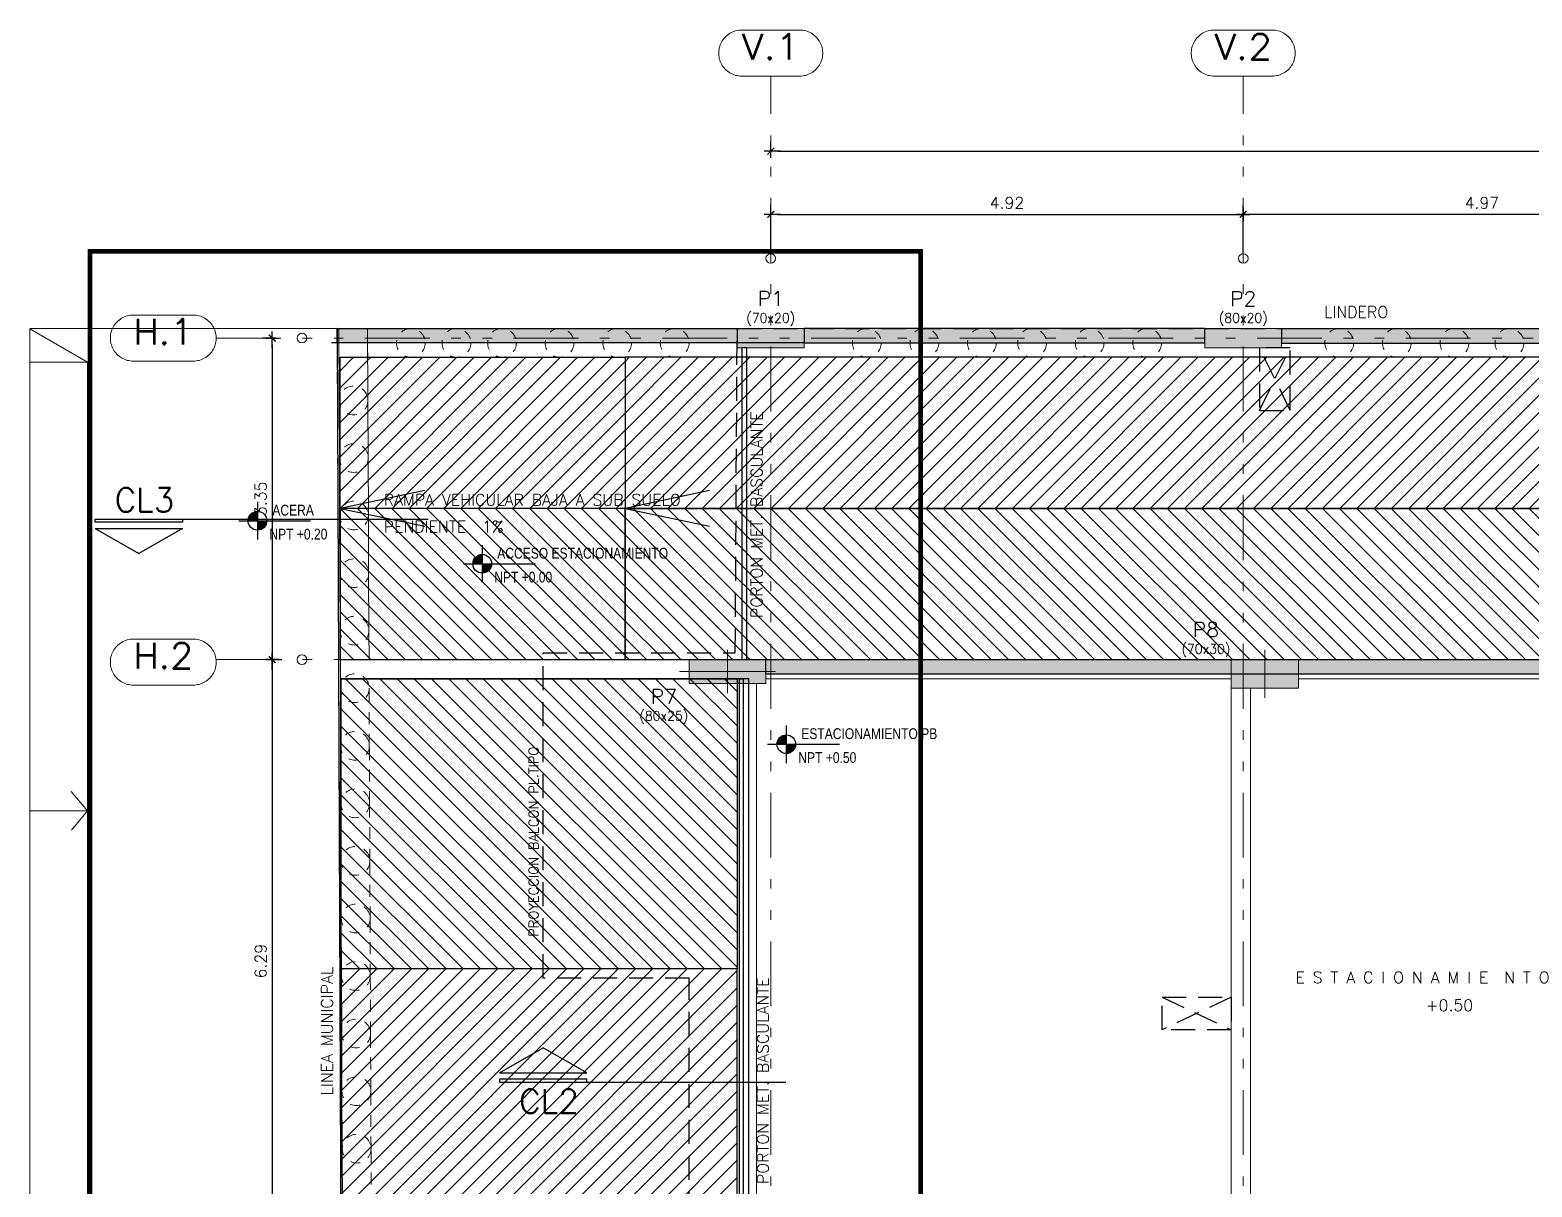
# Model space of a CAD drawing. Header units: metres. Extents: x 219 to 707, y -561 to -17.
# Drawn here: x 333.88 to 349.53, y -79.27 to -67.21 of the extents above; entities that cross this region are included whole.
import ezdxf
from ezdxf.enums import TextEntityAlignment as Align

# ---------------------------------------------------------------- set-up
doc = ezdxf.new("R2010")
doc.units = ezdxf.units.M
for name, pattern in [('CYPE_PUNTO', [0.075, 0, -0.075]), ('CYPE_RAYAPUNTOPUNTO', [0.45, 0.225, -0.075, 0, -0.075, 0, -0.075]), ('DASHED', [0.75, 0.5, -0.25]), ('HIDDEN', [0.375, 0.25, -0.125])]:
    doc.linetypes.add(name, pattern=pattern)
for name, color, linetype in [('1', 1, 'Continuous'), ('2', 2, 'Continuous'), ('3', 3, 'Continuous'), ('A-Aberturas', 2, 'Continuous'), ('A-Muros', 4, 'Continuous'), ('A-Proyección', 1, 'HIDDEN'), ('A-Texto', 3, 'Continuous'), ('CORRECCIONES', 1, 'Continuous'), ('CT-75-NIVEL', 1, 'Continuous'), ('Dr Ejes en bloque', 4, 'Continuous'), ('PISO', 251, 'Continuous'), ('TCOTA', 1, 'Continuous')]:
    doc.layers.add(name, color=color, linetype=linetype)
doc.layers.add('4', color=7, linetype='Continuous', true_color=0x8c8c8c)
for name, color, linetype, lineweight in [('COTAS_ACOTACION', 2, 'Continuous', 0), ('COTAS_REF_LINEAS', 2, 'Continuous', 0), ('COTAS_REPLANTEO', 7, 'CYPE_RAYAPUNTOPUNTO', 0), ('PILAR_DIM', 253, 'Continuous', 0), ('PILAR_EJES', 1, 'Continuous', 0), ('PILAR_HORMIGON', 5, 'Continuous', 20), ('PILAR_REF', 253, 'Continuous', 0), ('VIG_CARAS', 253, 'Continuous', 9)]:
    doc.layers.add(name, color=color, linetype=linetype, lineweight=lineweight)
doc.layers.add('M1-Muro Común 20', color=12, linetype='Continuous', transparency=0.5)
doc.styles.add('CYPETXT', font='romans', dxfattribs={"height": 0.2})
doc.styles.add('ROMANS', font='arial.ttf', dxfattribs={"width": 1.02, "height": 1.2})
doc.styles.add('T12', font='romans.shx', dxfattribs={"height": 0.12})
doc.styles.add('T25', font='romans.shx', dxfattribs={"height": 0.25})
doc.dimstyles.new('DIM50', dxfattribs={"dimtxt": 0.12, "dimasz": 0.07, "dimexe": 0.1, "dimexo": 0.05, "dimgap": 0.06, "dimtad": 1, "dimzin": 4, "dimdsep": 46, "dimtxsty": 'T12', "dimblk1": 'COTA1', "dimblk2": 'COTA1', "dimsah": 1, "dimcen": 0.07, "dimclrt": 3, "dimadec": 0, "dimazin": 0, "dimtfac": 1, "dimtmove": 2, "dimatfit": 0, "dimldrblk": 'COTA1', "dimfxl": 1, "dimtolj": 1, "dimtzin": 4, "dimarcsym": 0})
pattern_1 = [(135, (337.1088, -72.19975), (-0.0898026, -0.0898026), [])]
pattern_2 = [(225, (337.1088, -72.19975), (0.0898026, -0.0898026), [])]

# ---------------------------------------------------------------- blocks, each defined once
blk = doc.blocks.new('NIVELpl')
for p, q in [((0, 0.261), (0, -0.261)), ((-0.261, 0), (0.738, 0))]:
    blk.add_line(p, q)
at = {"const_width": 0.13}
for points in [[(0, 0.065, 0.414214), (-0.065, 0, 1)], [(0, -0.065, 0.414214), (0.065, 0, 1)]]:
    blk.add_lwpolyline(points, format="xyb", dxfattribs=at)
blk.add_circle((0, 0), 0.13)
at = {"style": 'ROMANS', "width": 0.8}
for tag, p in [('NIVEL', (0.724, 0.072)), ('DESCR', (0.724, -0.26))]:
    blk.add_attdef(tag, text='', height=0.15, dxfattribs=at).set_placement(p, align=Align.RIGHT)
blk = doc.blocks.new('A$C3632c70e')
at = {"lineweight": 0}
for p, q in [((0.08, 0), (-3.201, 0)), ((-3.201, -0.001), (-3.201, -16.175)), ((-2.601, -0.351), (-3.201, -0.001)), ((-2.601, -0.351), (-3.201, -0.351)), ((-2.601, -0.351), (-2.601, -9.701)), ((-2.601, -5.026), (-2.773, -4.826)), ((-2.601, -5.026), (-3.201, -5.026)), ((-2.601, -5.026), (-2.769, -5.23))]:
    blk.add_line(p, q, dxfattribs=at)
blk = doc.blocks.new('Flecha2')
for p, q in [((-0.35, -0.2), (0, 0)), ((0.35, -0.2), (0, 0)), ((-0.35, -0.2), (0.35, -0.2)), ((0.35, -0.25), (-0.35, -0.25)), ((-0.35, -0.25), (-0.35, -0.275)), ((-0.35, -0.275), (0.35, -0.275)), ((0.35, -0.275), (0.35, -0.25))]:
    blk.add_line(p, q)
blk = doc.blocks.new('Ejes del pilar')
at = {"layer": 'PILAR_EJES'}
for p, q in [((0, -0.5), (0, 0.5)), ((-0.5, 0), (0.5, 0))]:
    blk.add_line(p, q, dxfattribs=at)
blk = doc.blocks.new('A$Ce6b0c617')
h = blk.add_hatch(color=252)
h.dxf.hatch_style = 1
h.paths.add_polyline_path([(-17.2, -0.098), (-16.5, -0.098), (-16.5, 0.102), (-17.2, 0.102)])
h.paths.add_polyline_path([(-12.325, -0.098), (-11.525, -0.098), (-11.525, 0.102), (-12.325, 0.102)])
h.paths.add_polyline_path([(-7.3, -0.2), (-6.6, -0.2), (-6.6, 0.1), (-7.3, 0.1)])
h.paths.add_polyline_path([(-3.15, -0.1), (-2.45, -0.1), (-2.45, 0.1), (-3.15, 0.1)])
h.paths.add_polyline_path([(-0.35, -0.1), (0.35, -0.1), (0.35, 0.1), (-0.35, 0.1)])
h.paths.add_polyline_path([(-0.35, -4.049), (-0.05, -4.049), (-0.05, -3.349), (-0.35, -3.349)])
h.paths.add_polyline_path([(-3.15, -4.05), (-2.85, -4.05), (-2.85, -3.35), (-3.15, -3.35)])
h.paths.add_polyline_path([(-7.3, -3.649), (-6.6, -3.649), (-6.6, -3.349), (-7.3, -3.349)])
h.paths.add_polyline_path([(-12.05, -3.648), (-11.35, -3.648), (-11.35, -3.348), (-12.05, -3.348)])
h.paths.add_polyline_path([(-17.7, -3.599), (-16.9, -3.599), (-16.9, -3.349), (-17.7, -3.349)])
h.paths.add_polyline_path([(-17.201, -13.898), (-16.901, -13.898), (-16.901, -13.298), (-17.201, -13.298)])
h.paths.add_polyline_path([(-12.051, -13.898), (-11.751, -13.898), (-11.751, -13.298), (-12.051, -13.298)])
h.paths.add_polyline_path([(-12.051, -10.436), (-11.751, -10.436), (-11.751, -9.636), (-12.051, -9.636)])
h.paths.add_polyline_path([(-6.801, -10.336), (-6.451, -10.336), (-6.451, -9.636), (-6.801, -9.636)])
h.paths.add_polyline_path([(-6.802, -13.899), (-6.502, -13.899), (-6.502, -13.299), (-6.802, -13.299)])
h.paths.add_polyline_path([(-3.751, -13.898), (-3.451, -13.898), (-3.451, -13.198), (-3.751, -13.198)])
h.paths.add_polyline_path([(-3.751, -10.336), (-3.451, -10.336), (-3.451, -9.636), (-3.751, -9.636)])
h.paths.add_polyline_path([(0.9, -13.899), (1.6, -13.899), (1.6, -13.599), (0.9, -13.599)])
h.paths.add_polyline_path([(6.299, -13.9), (6.599, -13.9), (6.599, -13.3), (6.299, -13.3)])
h.paths.add_polyline_path([(6.299, -10.337), (6.599, -10.337), (6.599, -9.637), (6.299, -9.637)])
h.paths.add_polyline_path([(-17.701, -9.948), (-17.001, -9.948), (-17.001, -9.648), (-17.701, -9.648)])
h.paths.add_polyline_path([(6.3, -3.55), (6.6, -3.55), (6.6, -2.85), (6.3, -2.85)])
h.paths.add_polyline_path([(6, -0.2), (6.6, -0.2), (6.6, 0.1), (6, 0.1)])
at = {"layer": 'PILAR_HORMIGON'}
for points in [[(-17.2, -0.098), (-16.5, -0.098), (-16.5, 0.102), (-17.2, 0.102), (-17.2, -0.098)], [(-17.2, -0.098), (-16.5, -0.098), (-16.5, 0.102), (-17.2, 0.102), (-17.2, -0.098)], [(-12.325, -0.098), (-11.525, -0.098), (-11.525, 0.102), (-12.325, 0.102), (-12.325, -0.098)], [(-12.325, -0.098), (-11.525, -0.098), (-11.525, 0.102), (-12.325, 0.102), (-12.325, -0.098)], [(-17.7, -3.599), (-16.9, -3.599), (-16.9, -3.349), (-17.7, -3.349), (-17.7, -3.599)], [(-17.7, -3.599), (-16.9, -3.599), (-16.9, -3.349), (-17.7, -3.349), (-17.7, -3.599)], [(-12.05, -3.648), (-11.35, -3.648), (-11.35, -3.348), (-12.05, -3.348), (-12.05, -3.648)], [(-12.05, -3.648), (-11.35, -3.648), (-11.35, -3.348), (-12.05, -3.348), (-12.05, -3.648)]]:
    blk.add_lwpolyline(points, close=True, dxfattribs=at)
at = {"layer": 'VIG_CARAS'}
for p, q in [((-21.349, -0.648), (-21.352, 0.102)), ((-21.349, -0.648), (-21.352, 0.102)), ((-21.049, -0.647), (-21.052, 0.102)), ((-21.049, -0.647), (-21.052, 0.102)), ((-21.346, -1.248), (-21.349, -0.648)), ((-21.346, -1.248), (-21.349, -0.648)), ((-21.046, -1.247), (-21.049, -0.647)), ((-21.046, -1.247), (-21.049, -0.647)), ((-21.344, -1.848), (-21.346, -1.248)), ((-21.344, -1.848), (-21.346, -1.248)), ((-21.044, -1.847), (-21.046, -1.247)), ((-21.044, -1.847), (-21.046, -1.247)), ((-21.341, -2.448), (-21.344, -1.848)), ((-21.341, -2.448), (-21.344, -1.848)), ((-21.041, -2.447), (-21.044, -1.847)), ((-21.041, -2.447), (-21.044, -1.847)), ((-21.339, -3.048), (-21.341, -2.448)), ((-21.339, -3.048), (-21.341, -2.448)), ((-21.039, -3.047), (-21.041, -2.447)), ((-21.039, -3.047), (-21.041, -2.447)), ((-21.336, -3.648), (-21.339, -3.048)), ((-21.336, -3.648), (-21.339, -3.048)), ((-21.037, -3.349), (-21.039, -3.047)), ((-21.037, -3.349), (-21.039, -3.047)), ((-21.337, -3.349), (-17.7, -3.349)), ((-21.337, -3.349), (-17.7, -3.349)), ((-16.9, -3.349), (-12.05, -3.349)), ((-16.9, -3.349), (-12.05, -3.349)), ((-11.35, -3.349), (-7.3, -3.349)), ((-11.35, -3.349), (-7.3, -3.349)), ((-21.073, -3.549), (-17.7, -3.549)), ((-21.073, -3.549), (-17.7, -3.549)), ((-17.2, -9.648), (-17.2, -3.599)), ((-17.2, -9.648), (-17.2, -3.599)), ((-17, -9.648), (-17, -3.599)), ((-17, -9.648), (-17, -3.599)), ((-16.9, -3.549), (-12.051, -3.549)), ((-16.9, -3.549), (-12.051, -3.549)), ((-12.051, -9.648), (-12.051, -3.549)), ((-12.051, -9.648), (-12.051, -3.549)), ((-11.35, -3.549), (-7.3, -3.549)), ((-11.35, -3.549), (-7.3, -3.549)), ((-21.334, -4.248), (-21.336, -3.648)), ((-21.334, -4.248), (-21.336, -3.648)), ((-11.851, -9.636), (-11.851, -3.648)), ((-11.851, -9.636), (-11.851, -3.648)), ((-21.331, -4.848), (-21.334, -4.248)), ((-21.331, -4.848), (-21.334, -4.248)), ((-21.329, -5.448), (-21.331, -4.848)), ((-21.329, -5.448), (-21.331, -4.848)), ((-21.326, -6.048), (-21.329, -5.448)), ((-21.326, -6.048), (-21.329, -5.448)), ((-21.324, -6.648), (-21.326, -6.048)), ((-21.324, -6.648), (-21.326, -6.048)), ((-21.321, -7.248), (-21.324, -6.648)), ((-21.321, -7.248), (-21.324, -6.648)), ((-21.319, -7.848), (-21.321, -7.248)), ((-21.319, -7.848), (-21.321, -7.248)), ((-21.316, -8.448), (-21.319, -7.848)), ((-21.316, -8.448), (-21.319, -7.848)), ((-21.313, -9.048), (-21.316, -8.448)), ((-21.313, -9.048), (-21.316, -8.448))]:
    blk.add_line(p, q, dxfattribs=at)
at = {"layer": 'VIG_CARAS', "color": 251}
for p, q in [((-21.052, 0.102), (-20.601, 0.102)), ((-21.052, 0.102), (-20.601, 0.102)), ((-20.601, 0.102), (-20.126, 0.102)), ((-20.601, 0.102), (-20.126, 0.102)), ((-20.126, 0.102), (-19.651, 0.102)), ((-20.126, 0.102), (-19.651, 0.102)), ((-19.651, 0.102), (-19.051, 0.102)), ((-19.651, 0.102), (-19.051, 0.102)), ((-19.051, 0.102), (-18.451, 0.102)), ((-19.051, 0.102), (-18.451, 0.102)), ((-18.451, 0.102), (-17.851, 0.102)), ((-18.451, 0.102), (-17.851, 0.102)), ((-17.851, 0.102), (-17.2, 0.102)), ((-17.851, 0.102), (-17.2, 0.102)), ((-16.5, 0.102), (-15.849, 0.102)), ((-16.5, 0.102), (-15.849, 0.102)), ((-15.849, 0.102), (-15.249, 0.102)), ((-15.849, 0.102), (-15.249, 0.102)), ((-15.249, 0.102), (-14.649, 0.102)), ((-15.249, 0.102), (-14.649, 0.102)), ((-14.649, 0.102), (-14.126, 0.102)), ((-14.649, 0.102), (-14.126, 0.102)), ((-14.126, 0.102), (-13.526, 0.102)), ((-14.126, 0.102), (-13.526, 0.102)), ((-13.526, 0.102), (-12.926, 0.102)), ((-13.526, 0.102), (-12.926, 0.102)), ((-12.926, 0.102), (-11.925, 0.102)), ((-12.926, 0.102), (-11.925, 0.102)), ((-11.925, 0.102), (-10.924, 0.102)), ((-11.925, 0.102), (-10.924, 0.102)), ((-10.924, 0.102), (-10.324, 0.102)), ((-10.924, 0.102), (-10.324, 0.102)), ((-10.324, 0.102), (-9.724, 0.102)), ((-10.324, 0.102), (-9.724, 0.102)), ((-9.724, 0.102), (-9.151, 0.102)), ((-9.724, 0.102), (-9.151, 0.102)), ((-9.151, 0.102), (-8.551, 0.102)), ((-9.151, 0.102), (-8.551, 0.102)), ((-21.051, -0.198), (-20.601, -0.198)), ((-21.051, -0.198), (-20.601, -0.198)), ((-20.601, -0.198), (-20.127, -0.198)), ((-20.601, -0.198), (-20.127, -0.198)), ((-20.126, -0.198), (-19.652, -0.198)), ((-20.126, -0.198), (-19.652, -0.198)), ((-19.651, -0.198), (-19.052, -0.198)), ((-19.651, -0.198), (-19.052, -0.198)), ((-19.051, -0.198), (-18.452, -0.198)), ((-19.051, -0.198), (-18.452, -0.198)), ((-18.451, -0.198), (-17.852, -0.198)), ((-18.451, -0.198), (-17.852, -0.198)), ((-17.851, -0.198), (-16.85, -0.198)), ((-17.851, -0.198), (-16.85, -0.198)), ((-16.85, -0.198), (-15.85, -0.198)), ((-16.85, -0.198), (-15.85, -0.198)), ((-15.848, -0.198), (-15.25, -0.198)), ((-15.848, -0.198), (-15.25, -0.198)), ((-15.248, -0.198), (-14.65, -0.198)), ((-15.248, -0.198), (-14.65, -0.198)), ((-14.648, -0.198), (-14.128, -0.198)), ((-14.648, -0.198), (-14.128, -0.198)), ((-14.125, -0.198), (-13.528, -0.198)), ((-14.125, -0.198), (-13.528, -0.198)), ((-13.525, -0.198), (-12.928, -0.198)), ((-13.525, -0.198), (-12.928, -0.198)), ((-12.925, -0.198), (-11.925, -0.198)), ((-12.925, -0.198), (-11.925, -0.198)), ((-11.925, -0.198), (-10.925, -0.198)), ((-11.925, -0.198), (-10.925, -0.198)), ((-10.922, -0.198), (-10.325, -0.198)), ((-10.922, -0.198), (-10.325, -0.198)), ((-10.322, -0.198), (-9.725, -0.198)), ((-10.322, -0.198), (-9.725, -0.198)), ((-9.722, -0.198), (-9.153, -0.198)), ((-9.722, -0.198), (-9.153, -0.198)), ((-9.15, -0.198), (-8.553, -0.198)), ((-9.15, -0.198), (-8.553, -0.198))]:
    blk.add_line(p, q, dxfattribs=at)
at = {"layer": 'VIG_CARAS', "linetype": 'CYPE_PUNTO'}
blk.add_line((-21.051, -0.198), (-21.052, 0.102), dxfattribs=at)
blk.add_line((-21.051, -0.198), (-21.052, 0.102), dxfattribs=at)
at = {"layer": 'VIG_CARAS', "color": 2, "linetype": 'DASHED', "ltscale": 0.25}
for p, q in [((-21.034, -4.247), (-21.036, -3.647)), ((-21.034, -4.247), (-21.036, -3.647)), ((-21.031, -4.847), (-21.034, -4.247)), ((-21.031, -4.847), (-21.034, -4.247)), ((-21.029, -5.447), (-21.031, -4.847)), ((-21.029, -5.447), (-21.031, -4.847)), ((-21.026, -6.047), (-21.029, -5.447)), ((-21.026, -6.047), (-21.029, -5.447)), ((-21.024, -6.647), (-21.026, -6.047)), ((-21.024, -6.647), (-21.026, -6.047)), ((-21.021, -7.247), (-21.024, -6.647)), ((-21.021, -7.247), (-21.024, -6.647)), ((-21.019, -7.847), (-21.021, -7.247)), ((-21.019, -7.847), (-21.021, -7.247)), ((-21.016, -8.447), (-21.019, -7.847)), ((-21.016, -8.447), (-21.019, -7.847)), ((-21.013, -9.047), (-21.016, -8.447)), ((-21.013, -9.047), (-21.016, -8.447))]:
    blk.add_line(p, q, dxfattribs=at)
at = {"layer": 'VIG_CARAS'}
blk.add_lwpolyline([(-21.052, 0.102), (-21.352, 0.102)], dxfattribs=at)
blk.add_lwpolyline([(-21.052, 0.102), (-21.352, 0.102)], dxfattribs=at)
at = {"layer": 'VIG_CARAS', "color": 2, "linetype": 'DASHED', "ltscale": 0.15}
for centre in [(-20.601, -0.048), (-20.601, -0.048), (-20.126, -0.048), (-20.126, -0.048), (-19.651, -0.048), (-19.651, -0.048), (-19.051, -0.048), (-19.051, -0.048), (-18.451, -0.048), (-18.451, -0.048), (-17.851, -0.048), (-17.851, -0.048), (-15.849, -0.048), (-15.849, -0.048), (-15.249, -0.048), (-15.249, -0.048), (-14.649, -0.048), (-14.649, -0.048), (-14.126, -0.048), (-14.126, -0.048), (-13.526, -0.048), (-13.526, -0.048), (-12.926, -0.048), (-12.926, -0.048), (-10.924, -0.048), (-10.924, -0.048), (-10.324, -0.048), (-10.324, -0.048), (-9.724, -0.048), (-9.724, -0.048), (-9.151, -0.048), (-9.151, -0.048), (-21.199, -0.648), (-21.199, -0.648), (-21.196, -1.248), (-21.196, -1.248), (-21.194, -1.848), (-21.194, -1.848), (-21.191, -2.448), (-21.191, -2.448), (-21.189, -3.048), (-21.189, -3.048), (-21.186, -3.648), (-21.186, -3.648), (-21.184, -4.248), (-21.184, -4.248), (-21.181, -4.848), (-21.181, -4.848), (-21.179, -5.448), (-21.179, -5.448), (-21.176, -6.048), (-21.176, -6.048), (-21.174, -6.648), (-21.174, -6.648), (-21.171, -7.248), (-21.171, -7.248), (-21.169, -7.848), (-21.169, -7.848), (-21.166, -8.448), (-21.166, -8.448)]:
    blk.add_circle(centre, 0.15, dxfattribs=at)
at = {"layer": 'PILAR_EJES', "yscale": 0.4500000000000001}
blk.add_blockref('Ejes del pilar', (-17.3, -3.474), dxfattribs=at)
blk.add_blockref('Ejes del pilar', (-17.3, -3.474), dxfattribs=at)
at = {"layer": 'PILAR_EJES', "xscale": 0.9000000000000001, "yscale": 0.5}
blk.add_blockref('Ejes del pilar', (-11.7, -3.498), dxfattribs=at)
blk.add_blockref('Ejes del pilar', (-11.7, -3.498), dxfattribs=at)
at = {"layer": 'PILAR_DIM', "lineweight": 0, "style": 'CYPETXT', "width": 0.882521}
for s, p, p2 in [('(70x20)', (-17.104, 0.162), (-16.596, 0.162)), ('(70x20)', (-17.104, 0.162), (-16.596, 0.162)), ('(80x20)', (-12.179, 0.162), (-11.671, 0.162)), ('(80x20)', (-12.179, 0.162), (-11.671, 0.162)), ('(70x30)', (-12.569, -3.288), (-12.06, -3.288)), ('(70x30)', (-12.569, -3.288), (-12.06, -3.288)), ('(80x25)', (-18.219, -3.986), (-17.71, -3.986)), ('(80x25)', (-18.219, -3.986), (-17.71, -3.986))]:
    blk.add_text(s, height=0.1, dxfattribs=at).set_placement(p, p2, align=Align.FIT)
at = {"layer": 'PILAR_REF', "style": 'CYPETXT'}
for s, width, p, p2 in [('P1', 1.18446, (-16.988, 0.337), (-16.712, 0.337)), ('P1', 1.18446, (-16.988, 0.337), (-16.712, 0.337)), ('P2', 0.99744, (-12.063, 0.336), (-11.787, 0.336)), ('P2', 0.99744, (-12.063, 0.336), (-11.787, 0.336)), ('P8', 0.99744, (-12.453, -3.114), (-12.176, -3.114)), ('P8', 0.99744, (-12.453, -3.114), (-12.176, -3.114)), ('P7', 0.99744, (-18.103, -3.812), (-17.826, -3.812)), ('P7', 0.99744, (-18.103, -3.812), (-17.826, -3.812))]:
    blk.add_text(s, height=0.1533, dxfattribs=dict(at, width=width)).set_placement(p, p2, align=Align.FIT)
blk = doc.blocks.new('COTA1')
for p, q in [((-1.5, 0), (1, 0)), ((0, 1), (0, -1))]:
    blk.add_line(p, q)
at = {"const_width": 0.2}
blk.add_lwpolyline([(-0.5, -0.5), (0.5, 0.5)], dxfattribs=at)
blk = doc.blocks.new('*D837')
at = {"layer": 'Defpoints', "color": 0, "transparency": 16777216}
for p in [(110.682, 140.395), (110.682, 134.109), (110.682, 134.109)]:
    blk.add_point(p, dxfattribs=at)
at = {"layer": 'TCOTA', "color": 0, "lineweight": -2, "transparency": 16777216}
for p, q in [((110.682, 140.325), (110.682, 134.179)), ((110.732, 140.395), (110.782, 140.395)), ((110.732, 134.109), (110.782, 134.109))]:
    blk.add_line(p, q, dxfattribs=at)
at = {"layer": 'TCOTA', "color": 0, "lineweight": -2, "transparency": 16777216, "xscale": 0.07, "yscale": 0.07, "zscale": 0.07}
for p, rotation in [((110.682, 140.395), 90), ((110.682, 134.109), 270)]:
    blk.add_blockref('COTA1', p, dxfattribs=dict(at, rotation=rotation))
at = {"layer": 'TCOTA', "color": 3, "transparency": 16777216, "insert": (110.562, 137.252), "char_height": 0.12, "attachment_point": 5, "rotation": 90, "style": 'T12'}
blk.add_mtext('\\A1;6.29', dxfattribs=at)
blk = doc.blocks.new('*D838')
at = {"layer": 'Defpoints', "color": 0, "transparency": 16777216}
for p in [(110.77, 143.747), (110.682, 140.395), (110.682, 140.395)]:
    blk.add_point(p, dxfattribs=at)
at = {"layer": 'TCOTA', "color": 0, "lineweight": -2, "transparency": 16777216}
for p, q in [((110.72, 143.747), (110.582, 143.747)), ((110.682, 143.677), (110.682, 140.465)), ((110.732, 140.395), (110.782, 140.395))]:
    blk.add_line(p, q, dxfattribs=at)
at = {"layer": 'TCOTA', "color": 0, "lineweight": -2, "transparency": 16777216, "xscale": 0.07, "yscale": 0.07, "zscale": 0.07}
for p, rotation in [((110.682, 143.747), 90), ((110.682, 140.395), 270)]:
    blk.add_blockref('COTA1', p, dxfattribs=dict(at, rotation=rotation))
at = {"layer": 'TCOTA', "color": 3, "transparency": 16777216, "insert": (110.562, 142.071), "char_height": 0.12, "attachment_point": 5, "rotation": 90, "style": 'T12'}
blk.add_mtext('\\A1;3.35', dxfattribs=at)
blk = doc.blocks.new('*D847')
at = {"layer": 'Defpoints', "color": 0, "transparency": 16777216}
for p in [(115.878, 145.695), (139.028, 145.695), (139.028, 145.695)]:
    blk.add_point(p, dxfattribs=at)
at = {"layer": 'TCOTA', "color": 0, "lineweight": -2, "transparency": 16777216}
for p, q in [((115.878, 145.745), (115.878, 145.795)), ((139.028, 145.745), (139.028, 145.795)), ((115.948, 145.695), (138.958, 145.695))]:
    blk.add_line(p, q, dxfattribs=at)
at = {"layer": 'TCOTA', "color": 0, "lineweight": -2, "transparency": 16777216, "xscale": 0.07, "yscale": 0.07, "zscale": 0.07, "rotation": 180}
blk.add_blockref('COTA1', (115.878, 145.695), dxfattribs=at)
at = {"layer": 'TCOTA', "color": 0, "lineweight": -2, "transparency": 16777216, "xscale": 0.07, "yscale": 0.07, "zscale": 0.07}
blk.add_blockref('COTA1', (139.028, 145.695), dxfattribs=at)
at = {"layer": 'TCOTA', "color": 3, "transparency": 16777216, "insert": (127.453, 145.815), "char_height": 0.12, "attachment_point": 5, "style": 'T12'}
blk.add_mtext('\\A1;23.15', dxfattribs=at)
blk = doc.blocks.new('*D840')
at = {"layer": 'Defpoints', "color": 0, "transparency": 16777216}
for p in [(120.803, 145.037), (115.878, 144.577), (120.803, 144.577)]:
    blk.add_point(p, dxfattribs=at)
at = {"layer": 'TCOTA', "color": 0, "lineweight": -2, "transparency": 16777216}
for p, q in [((115.878, 144.627), (115.878, 145.137)), ((120.803, 144.627), (120.803, 145.137)), ((115.948, 145.037), (120.733, 145.037))]:
    blk.add_line(p, q, dxfattribs=at)
at = {"layer": 'TCOTA', "color": 0, "lineweight": -2, "transparency": 16777216, "xscale": 0.07, "yscale": 0.07, "zscale": 0.07, "rotation": 180}
blk.add_blockref('COTA1', (115.878, 145.037), dxfattribs=at)
at = {"layer": 'TCOTA', "color": 0, "lineweight": -2, "transparency": 16777216, "xscale": 0.07, "yscale": 0.07, "zscale": 0.07}
blk.add_blockref('COTA1', (120.803, 145.037), dxfattribs=at)
at = {"layer": 'TCOTA', "color": 3, "transparency": 16777216, "insert": (118.34, 145.157), "char_height": 0.12, "attachment_point": 5, "style": 'T12'}
blk.add_mtext('\\A1;4.92', dxfattribs=at)
blk = doc.blocks.new('*D852')
at = {"layer": 'Defpoints', "color": 0, "transparency": 16777216}
for p in [(120.803, 145.037), (120.803, 144.882), (125.778, 144.577)]:
    blk.add_point(p, dxfattribs=at)
at = {"layer": 'TCOTA', "color": 0, "lineweight": -2, "transparency": 16777216}
for p, q in [((120.803, 144.932), (120.803, 145.137)), ((125.778, 144.627), (125.778, 145.137)), ((125.708, 145.037), (120.873, 145.037))]:
    blk.add_line(p, q, dxfattribs=at)
at = {"layer": 'TCOTA', "color": 0, "lineweight": -2, "transparency": 16777216, "xscale": 0.07, "yscale": 0.07, "zscale": 0.07, "rotation": 180}
blk.add_blockref('COTA1', (120.803, 145.037), dxfattribs=at)
at = {"layer": 'TCOTA', "color": 0, "lineweight": -2, "transparency": 16777216, "xscale": 0.07, "yscale": 0.07, "zscale": 0.07}
blk.add_blockref('COTA1', (125.778, 145.037), dxfattribs=at)
at = {"layer": 'TCOTA', "color": 3, "transparency": 16777216, "insert": (123.29, 145.157), "char_height": 0.12, "attachment_point": 5, "style": 'T12'}
blk.add_mtext('\\A1;4.97', dxfattribs=at)
blk = doc.blocks.new('DSADADASDAS')
at = {"layer": 'COTAS_ACOTACION'}
for centre in [(115.878, 144.577, -0.525), (120.803, 144.577, -0.525), (110.992, 143.747, -0.525), (110.992, 140.395, -0.525)]:
    blk.add_circle(centre, 0.05, dxfattribs=at)
at = {"layer": 'COTAS_REF_LINEAS'}
for points in [[(116.18, 146.958), (116.196, 146.957), (116.212, 146.956), (116.228, 146.953), (116.243, 146.949), (116.258, 146.945), (116.273, 146.939), (116.288, 146.932), (116.302, 146.924), (116.316, 146.916), (116.328, 146.906), (116.341, 146.896), (116.352, 146.885), (116.363, 146.873), (116.373, 146.86), (116.382, 146.847), (116.39, 146.833), (116.397, 146.819), (116.404, 146.804), (116.409, 146.789), (116.413, 146.773), (116.416, 146.758), (116.419, 146.742), (116.42, 146.726), (116.42, 146.71), (116.419, 146.694), (116.416, 146.678), (116.413, 146.662), (116.409, 146.647), (116.404, 146.632), (116.397, 146.617), (116.39, 146.602), (116.382, 146.589), (116.373, 146.575), (116.363, 146.563), (116.352, 146.551), (116.341, 146.54), (116.328, 146.529), (116.316, 146.52), (116.302, 146.511), (116.288, 146.504), (116.273, 146.497), (116.258, 146.491), (116.243, 146.486), (116.228, 146.483), (116.212, 146.48), (116.196, 146.478), (116.18, 146.478), (115.576, 146.478), (115.56, 146.478), (115.544, 146.48), (115.528, 146.483), (115.512, 146.486), (115.497, 146.491), (115.482, 146.497), (115.467, 146.504), (115.453, 146.511), (115.44, 146.52), (115.427, 146.529), (115.415, 146.54), (115.403, 146.551), (115.392, 146.563), (115.382, 146.575), (115.373, 146.589), (115.365, 146.602), (115.358, 146.617), (115.352, 146.632), (115.346, 146.647), (115.342, 146.662), (115.339, 146.678), (115.337, 146.694), (115.336, 146.71), (115.336, 146.726), (115.337, 146.742), (115.339, 146.758), (115.342, 146.773), (115.346, 146.789), (115.352, 146.804), (115.358, 146.819), (115.365, 146.833), (115.373, 146.847), (115.382, 146.86), (115.392, 146.873), (115.403, 146.885), (115.415, 146.896), (115.427, 146.906), (115.44, 146.916), (115.453, 146.924), (115.467, 146.932), (115.482, 146.939), (115.497, 146.945), (115.512, 146.949), (115.528, 146.953), (115.544, 146.956), (115.56, 146.957), (115.576, 146.958), (116.18, 146.958)], [(121.105, 146.958), (121.121, 146.957), (121.137, 146.956), (121.153, 146.953), (121.168, 146.949), (121.183, 146.945), (121.198, 146.939), (121.213, 146.932), (121.227, 146.924), (121.241, 146.916), (121.253, 146.906), (121.266, 146.896), (121.277, 146.885), (121.288, 146.873), (121.298, 146.86), (121.307, 146.847), (121.315, 146.833), (121.322, 146.819), (121.329, 146.804), (121.334, 146.789), (121.338, 146.773), (121.341, 146.758), (121.344, 146.742), (121.345, 146.726), (121.345, 146.71), (121.344, 146.694), (121.341, 146.678), (121.338, 146.662), (121.334, 146.647), (121.329, 146.632), (121.322, 146.617), (121.315, 146.602), (121.307, 146.589), (121.298, 146.575), (121.288, 146.563), (121.277, 146.551), (121.266, 146.54), (121.253, 146.529), (121.241, 146.52), (121.227, 146.511), (121.213, 146.504), (121.198, 146.497), (121.183, 146.491), (121.168, 146.486), (121.153, 146.483), (121.137, 146.48), (121.121, 146.478), (121.105, 146.478), (120.501, 146.478), (120.485, 146.478), (120.469, 146.48), (120.453, 146.483), (120.437, 146.486), (120.422, 146.491), (120.407, 146.497), (120.392, 146.504), (120.378, 146.511), (120.365, 146.52), (120.352, 146.529), (120.34, 146.54), (120.328, 146.551), (120.317, 146.563), (120.307, 146.575), (120.298, 146.589), (120.29, 146.602), (120.283, 146.617), (120.277, 146.632), (120.271, 146.647), (120.267, 146.662), (120.264, 146.678), (120.262, 146.694), (120.261, 146.71), (120.261, 146.726), (120.262, 146.742), (120.264, 146.758), (120.267, 146.773), (120.271, 146.789), (120.277, 146.804), (120.283, 146.819), (120.29, 146.833), (120.298, 146.847), (120.307, 146.86), (120.317, 146.873), (120.328, 146.885), (120.34, 146.896), (120.352, 146.906), (120.365, 146.916), (120.378, 146.924), (120.392, 146.932), (120.407, 146.939), (120.422, 146.945), (120.437, 146.949), (120.453, 146.953), (120.469, 146.956), (120.485, 146.957), (120.501, 146.958), (121.105, 146.958)], [(109.858, 143.987), (109.874, 143.986), (109.89, 143.985), (109.906, 143.982), (109.922, 143.978), (109.937, 143.974), (109.952, 143.968), (109.967, 143.961), (109.981, 143.953), (109.994, 143.945), (110.007, 143.935), (110.019, 143.925), (110.031, 143.914), (110.042, 143.902), (110.052, 143.889), (110.061, 143.876), (110.069, 143.862), (110.076, 143.848), (110.082, 143.833), (110.088, 143.818), (110.092, 143.803), (110.095, 143.787), (110.097, 143.771), (110.098, 143.755), (110.098, 143.739), (110.097, 143.723), (110.095, 143.707), (110.092, 143.691), (110.088, 143.676), (110.082, 143.661), (110.076, 143.646), (110.069, 143.632), (110.061, 143.618), (110.052, 143.605), (110.042, 143.592), (110.031, 143.58), (110.019, 143.569), (110.007, 143.559), (109.994, 143.549), (109.981, 143.54), (109.967, 143.533), (109.952, 143.526), (109.937, 143.52), (109.922, 143.515), (109.906, 143.512), (109.89, 143.509), (109.874, 143.507), (109.858, 143.507), (109.234, 143.507), (109.218, 143.507), (109.202, 143.509), (109.187, 143.512), (109.171, 143.515), (109.156, 143.52), (109.141, 143.526), (109.126, 143.533), (109.112, 143.54), (109.099, 143.549), (109.086, 143.559), (109.073, 143.569), (109.062, 143.58), (109.051, 143.592), (109.041, 143.605), (109.032, 143.618), (109.024, 143.632), (109.017, 143.646), (109.01, 143.661), (109.005, 143.676), (109.001, 143.691), (108.998, 143.707), (108.996, 143.723), (108.995, 143.739), (108.995, 143.755), (108.996, 143.771), (108.998, 143.787), (109.001, 143.803), (109.005, 143.818), (109.01, 143.833), (109.017, 143.848), (109.024, 143.862), (109.032, 143.876), (109.041, 143.889), (109.051, 143.902), (109.062, 143.914), (109.073, 143.925), (109.086, 143.935), (109.099, 143.945), (109.112, 143.953), (109.126, 143.961), (109.141, 143.968), (109.156, 143.974), (109.171, 143.978), (109.187, 143.982), (109.202, 143.985), (109.218, 143.986), (109.234, 143.987), (109.858, 143.987)], [(109.858, 140.609), (109.874, 140.608), (109.89, 140.607), (109.906, 140.604), (109.922, 140.6), (109.937, 140.596), (109.952, 140.59), (109.967, 140.583), (109.981, 140.575), (109.994, 140.567), (110.007, 140.557), (110.019, 140.547), (110.031, 140.536), (110.042, 140.524), (110.052, 140.511), (110.061, 140.498), (110.069, 140.484), (110.076, 140.47), (110.082, 140.455), (110.088, 140.44), (110.092, 140.425), (110.095, 140.409), (110.097, 140.393), (110.098, 140.377), (110.098, 140.361), (110.097, 140.345), (110.095, 140.329), (110.092, 140.313), (110.088, 140.298), (110.082, 140.283), (110.076, 140.268), (110.069, 140.254), (110.061, 140.24), (110.052, 140.227), (110.042, 140.214), (110.031, 140.202), (110.019, 140.191), (110.007, 140.181), (109.994, 140.171), (109.981, 140.162), (109.967, 140.155), (109.952, 140.148), (109.937, 140.142), (109.922, 140.137), (109.906, 140.134), (109.89, 140.131), (109.874, 140.129), (109.858, 140.129), (109.234, 140.129), (109.218, 140.129), (109.202, 140.131), (109.187, 140.134), (109.171, 140.137), (109.156, 140.142), (109.141, 140.148), (109.126, 140.155), (109.112, 140.162), (109.099, 140.171), (109.086, 140.181), (109.073, 140.191), (109.062, 140.202), (109.051, 140.214), (109.041, 140.227), (109.032, 140.24), (109.024, 140.254), (109.017, 140.268), (109.01, 140.283), (109.005, 140.298), (109.001, 140.313), (108.998, 140.329), (108.996, 140.345), (108.995, 140.361), (108.995, 140.377), (108.996, 140.393), (108.998, 140.409), (109.001, 140.425), (109.005, 140.44), (109.01, 140.455), (109.017, 140.47), (109.024, 140.484), (109.032, 140.498), (109.041, 140.511), (109.051, 140.524), (109.062, 140.536), (109.073, 140.547), (109.086, 140.557), (109.099, 140.567), (109.112, 140.575), (109.126, 140.583), (109.141, 140.59), (109.156, 140.596), (109.171, 140.6), (109.187, 140.604), (109.202, 140.607), (109.218, 140.608), (109.234, 140.609), (109.858, 140.609)]]:
    blk.add_lwpolyline(points, close=True, dxfattribs=at)
at = {"layer": 'COTAS_REPLANTEO', "ltscale": 3}
for p, q in [((115.878, 125.933, -0.525), (115.878, 146.478, -0.525)), ((120.803, 125.933, -0.525), (120.803, 146.478, -0.525)), ((110.098, 143.747, -0.525), (141.67, 143.747, -0.525)), ((110.098, 140.395, -0.525), (141.67, 140.395, -0.525))]:
    blk.add_line(p, q, dxfattribs=at)
at = {"layer": 'COTAS_REF_LINEAS', "style": 'CYPETXT'}
for s, width, p, p2 in [('V.1', 1.219615, (115.576, 146.651, -0.525), (116.18, 146.651, -0.525)), ('V.2', 1.057, (120.501, 146.651, -0.525), (121.105, 146.651, -0.525)), ('H.1', 1.142791, (109.234, 143.68, -0.525), (109.858, 143.68, -0.525)), ('H.2', 1.002857, (109.234, 140.302, -0.525), (109.858, 140.302, -0.525))]:
    blk.add_text(s, height=0.2667, dxfattribs=dict(at, width=width)).set_placement(p, p2, align=Align.FIT)
at = {"layer": 'TCOTA'}
for base, p1, p2, picture, middle in [((139.028, 145.695, -0.525), (115.878, 145.695, -0.525), (139.028, 145.695, -0.525), '*D847', (127.453, 145.815, -0.525)), ((120.8027083, 145.0373647, -0.5249959), (115.8777084, 144.576517, -0.5249959), (120.8027083, 144.576517, -0.5249959), '*D840', (118.3402084, 145.1573647, -0.5249959)), ((120.8027083, 145.0373647, -0.5249959), (125.7777082, 144.576517, -0.5249959), (120.8027083, 144.8819408, -0.5249959), '*D852', (123.2902083, 145.1573647, -0.5249959))]:
    dim = blk.add_linear_dim(base=base, p1=p1, p2=p2, dimstyle='DIM50', dxfattribs=at)
    dim.commit()
    dim.dimension.update_dxf_attribs({"geometry": picture, "text_midpoint": middle})
for base, p1, p2, picture, middle in [((110.682, 140.395, -0.525), (110.77, 143.747, -0.525), (110.682, 140.395, -0.525), '*D838', (110.562, 142.071, -0.525)), ((110.682, 134.109, -0.525), (110.682, 140.395, -0.525), (110.682, 134.109, -0.525), '*D837', (110.562, 137.252, -0.525))]:
    dim = blk.add_linear_dim(base=base, p1=p1, p2=p2, angle=90, dimstyle='DIM50', dxfattribs=at)
    dim.commit()
    dim.dimension.update_dxf_attribs({"geometry": picture, "text_midpoint": middle})

msp = doc.modelspace()

# ---------------------------------------------------------------- hatches: boundary and pattern name
at = {"layer": 'M1-Muro Común 20', "transparency": 33554687}
h = msp.add_hatch(color=256, dxfattribs=at)
h.dxf.hatch_style = 1
h.paths.add_polyline_path([(337.076, -70.325), (341.245, -70.325), (341.245, -70.475), (337.076, -70.475)])
h = msp.add_hatch(color=256, dxfattribs=at)
h.dxf.hatch_style = 1
h.paths.add_polyline_path([(351.846, -70.326), (355.396, -70.326), (355.396, -70.476), (351.846, -70.476)])
h.paths.add_polyline_path([(346.921, -70.476), (351.146, -70.476), (351.146, -70.326), (346.921, -70.326)])
h.paths.add_polyline_path([(341.946, -70.475), (346.121, -70.475), (346.121, -70.325), (341.946, -70.325)])
h = msp.add_hatch(color=256, dxfattribs=at)
h.dxf.hatch_style = 1
h.paths.add_polyline_path([(341.546, -84.327), (341.396, -84.327), (341.395, -85.964), (341.574, -86.142), (355.001, -86.029), (355.001, -84.329), (354.851, -84.329), (354.851, -85.883), (341.636, -85.992), (341.546, -85.902)])
h.paths.add_polyline_path([(355.295, -73.926), (355.295, -73.776), (341.545, -73.776), (341.545, -73.926)])
at = {"layer": 'PISO'}
h = msp.add_hatch(dxfattribs=at)
h.set_pattern_fill('ANSI31', color=256, scale=0.04, angle=180)
h.set_pattern_definition(pattern_2)
h.paths.add_polyline_path([(337.108, -70.624), (340.079, -70.624), (340.079, -72.199), (337.108, -72.199)])
h = msp.add_hatch(dxfattribs=at)
h.set_pattern_fill('ANSI31', color=256, scale=0.04, angle=180)
h.set_pattern_definition(pattern_2)
h.paths.add_polyline_path([(340.078, -70.624), (341.546, -70.624), (341.545, -70.624), (355.396, -70.624), (355.396, -72.199), (340.078, -72.199)])
h = msp.add_hatch(dxfattribs=at)
h.set_pattern_fill('ANSI31', color=256, scale=0.04, angle=90)
h.set_pattern_definition(pattern_1)
h.paths.add_polyline_path([(340.079, -72.2), (337.108, -72.2), (337.108, -73.775), (340.079, -73.775)])
h = msp.add_hatch(dxfattribs=at)
h.set_pattern_fill('ANSI31', color=256, scale=0.04, angle=90)
h.set_pattern_definition(pattern_1)
h.paths.add_polyline_path([(340.079, -73.775), (341.545, -73.774), (341.545, -73.776), (355.396, -73.776), (355.396, -72.199), (340.078, -72.199)])
h = msp.add_hatch(dxfattribs=at)
h.set_pattern_fill('ANSI31', color=256, scale=0.04, angle=90)
h.set_pattern_definition([(135, (0.19354, 0.40979), (-0.08980256, -0.08980256), [])])
h.paths.add_polyline_path([(341.246, -77.001), (341.246, -73.976), (337.116, -73.976), (337.116, -77.001)])
h = msp.add_hatch(dxfattribs=at)
h.set_pattern_fill('ANSI31', color=256, scale=0.04)
h.set_pattern_definition([(45, (0.19354, 0.40979), (-0.08980256, 0.08980256), [])])
h.paths.add_polyline_path([(341.246, -80.024), (341.246, -77.001), (337.116, -77.001), (337.116, -80.026), (341.366, -80.026), (341.366, -80.024)])

# ---------------------------------------------------------------- linework, layer by layer
msp.add_line((341.946, -70.475), (337.016, -70.475))
at = {"layer": '1', "linetype": 'HIDDEN', "ltscale": 0.5}
msp.add_line((337.076, -70.325), (337.124, -81.693), dxfattribs=at)
at = {"layer": '2'}
for points in [[(337.108, -70.624), (340.079, -70.624), (340.079, -72.199), (337.108, -72.199)], [(340.078, -72.199), (355.396, -72.199), (355.396, -70.624), (340.078, -70.624)], [(340.079, -72.2), (337.108, -72.2), (337.108, -73.775), (340.079, -73.775)], [(340.078, -73.775), (341.246, -73.775), (341.246, -73.776), (355.396, -73.776), (355.396, -72.199), (340.078, -72.199)], [(341.366, -73.976), (337.116, -73.976), (337.116, -80.026), (341.366, -80.026)]]:
    msp.add_lwpolyline(points, close=True, dxfattribs=at)
at = {"layer": '3'}
for p, q in [((340.079, -72.199), (337.108, -72.199)), ((340.078, -72.2), (355.396, -72.199))]:
    msp.add_line(p, q, dxfattribs=at)
for points in [[(337.989, -72.013), (337.108, -72.2), (337.989, -72.386)], [(340.958, -72.013), (340.078, -72.2), (340.959, -72.386)]]:
    msp.add_lwpolyline(points, dxfattribs=at)
at = {"layer": 'A-Aberturas'}
for points in [[(341.346, -73.774), (341.346, -70.526), (341.296, -70.526), (341.296, -73.774)], [(341.309, -80.024), (341.269, -80.024), (341.269, -73.976), (341.309, -73.976)]]:
    msp.add_lwpolyline(points, close=True, dxfattribs=at)
at = {"layer": 'A-Muros'}
for points in [[(337.076, -70.325), (341.245, -70.325), (341.245, -70.475), (337.076, -70.475)], [(341.946, -70.475), (346.121, -70.475), (346.121, -70.325), (341.946, -70.325)], [(346.921, -70.476), (351.146, -70.476), (351.146, -70.326), (346.921, -70.326)]]:
    msp.add_lwpolyline(points, close=True, dxfattribs=at)
msp.add_lwpolyline([(355.295, -73.926), (341.545, -73.926), (341.545, -73.776), (355.396, -73.776), (355.396, -73.776)], dxfattribs=at)
at = {"layer": 'A-Proyección'}
for points in [[(355.396, -73.776), (355.396, -70.326), (365.046, -70.326), (365.046, -73.743), (365.546, -73.743), (365.545, -80.25), (365.045, -80.251), (365.045, -84.326), (365.045, -85.696), (361.37, -85.696), (361.37, -84.326), (355.001, -84.324), (355.001, -85.674), (346.395, -85.674), (346.395, -84.324), (341.245, -84.324), (341.245, -80.324), (340.745, -80.324), (340.746, -77.095), (339.225, -77.095), (339.225, -73.704), (341.226, -73.704), (341.246, -70.324)], [(341.246, -70.324), (352.861, -70.324), (352.861, -74.075), (355.295, -74.075)], [(346.69, -71.179), (347.011, -70.524)], [(347.011, -71.179), (346.69, -70.524)], [(345.675, -77.295), (346.395, -77.634)], [(346.395, -77.295), (345.675, -77.634)]]:
    msp.add_lwpolyline(points, dxfattribs=at)
for points in [[(346.69, -71.179), (347.011, -71.179), (347.011, -70.524), (346.69, -70.524)], [(345.675, -77.295), (346.395, -77.295), (346.395, -77.634), (345.675, -77.634)]]:
    msp.add_lwpolyline(points, close=True, dxfattribs=at)
at = {"layer": 'A-Texto'}
for p, q in [((335.041, -72.311), (338.024, -72.311)), ((338.769, -78.181), (341.753, -78.181))]:
    msp.add_line(p, q, dxfattribs=at)
at = {"layer": 'CORRECCIONES', "color": 1, "const_width": 0.05}
msp.add_lwpolyline([(334.501, -69.52), (343.158, -69.52), (343.158, -80.09), (334.501, -80.09)], close=True, dxfattribs=at)
at = {"layer": 'Defpoints', "linetype": 'Continuous'}
msp.add_lwpolyline([(341.574, -86.142), (370.731, -85.897), (370.495, -70.326), (337.076, -70.325), (337.123, -81.692), (341.574, -86.142)], dxfattribs=at)
at = {"layer": 'PISO'}
for points in [[(337.116, -73.976), (341.246, -73.976), (341.246, -77.001), (337.116, -77.001)], [(337.116, -80.026), (341.246, -80.026), (341.246, -77.001), (337.116, -77.001)]]:
    msp.add_lwpolyline(points, close=True, dxfattribs=at)

# ---------------------------------------------------------------- block references
msp.add_blockref('A$Ce6b0c617', (358.446, -70.426))
at = {"layer": '4'}
msp.add_blockref('A$C3632c70e', (337.076, -70.325), dxfattribs=at)
at = {"layer": 'A-Texto', "xscale": -1.3, "yscale": 1.3, "zscale": 1.3, "rotation": 180}
msp.add_blockref('Flecha2', (335.008, -72.668), dxfattribs=at)
at = {"layer": 'A-Texto', "xscale": 1.3, "yscale": 1.3, "zscale": 1.3}
msp.add_blockref('Flecha2', (339.224, -77.823), dxfattribs=at)
at = {"layer": 'CT-75-NIVEL'}
ref = msp.add_blockref('NIVELpl', (336.246, -72.328), dxfattribs=dict(at, xscale=0.75, yscale=0.75, zscale=0.75))
ref.add_attrib('NIVEL', 'ACERA', (336.401, -72.274), dxfattribs={"layer": '0', "height": 0.1125, "style": 'ROMANS', "width": 0.8})
ref.add_attrib('DESCR', 'NPT +0.20', dxfattribs={"layer": '0', "height": 0.1125, "style": 'ROMANS', "width": 0.8}).set_placement((336.975, -72.524), align=Align.RIGHT)
ref = msp.add_blockref('NIVELpl', (338.589, -72.777), dxfattribs=dict(at, xscale=0.75, yscale=0.75, zscale=0.75))
ref.add_attrib('NIVEL', 'ACCESO ESTACIONAMIENTO', (338.745, -72.723), dxfattribs={"layer": '0', "height": 0.1125, "style": 'ROMANS', "width": 0.8})
ref.add_attrib('DESCR', 'NPT +0.00', dxfattribs={"layer": '0', "height": 0.1125, "style": 'ROMANS', "width": 0.8}).set_placement((339.318, -72.972), align=Align.RIGHT)
ref = msp.add_blockref('NIVELpl', (341.758, -74.658), dxfattribs=dict(at, xscale=0.75, yscale=0.75, zscale=0.75))
ref.add_attrib('NIVEL', 'ESTACIONAMIENTO PB', (341.914, -74.604), dxfattribs={"layer": '0', "height": 0.1125, "style": 'ROMANS', "width": 0.8})
ref.add_attrib('DESCR', 'NPT +0.50', dxfattribs={"layer": '0', "height": 0.1125, "style": 'ROMANS', "width": 0.8}).set_placement((342.488, -74.853), align=Align.RIGHT)
at = {"layer": 'Dr Ejes en bloque'}
msp.add_blockref('DSADADASDAS', (225.718, -214.171, 0.525), dxfattribs=at)

# ---------------------------------------------------------------- texts
at = {"layer": 'A-Texto'}
for s, height, style, p in [('LINDERO', 0.12, 'T12', (347.363, -70.213)), ('CL3', 0.25, 'T25', (334.757, -72.236)), ('RAMPA VEHICULAR BAJA A SUB SUELO', 0.12, 'T12', (337.562, -72.17)), ('PENDIENTE  1%%%', 0.12, 'T12', (337.562, -72.45)), ('E S T A C I O N A M I E  N T O', 0.12, 'T12', (347.065, -77.149)), ('+0.50', 0.12, 'T12', (348.423, -77.439)), ('CL2', 0.25, 'T25', (338.974, -78.505))]:
    msp.add_text(s, height=height, dxfattribs=dict(at, style=style)).set_placement(p)
at = {"layer": 'A-Texto', "style": 'T12'}
for s, height, p in [('PORTON MET. BASCULANTE ', 0.12, (341.509, -73.342)), ('PROYECCION BALCON PL.TIPO', 0.1, (339.174, -76.667)), ('LINEA MUNICIPAL', 0.12, (337.03, -78.32)), ('PORTON MET. BASCULANTE', 0.12, (341.574, -79.244))]:
    msp.add_text(s, height=height, rotation=90, dxfattribs=at).set_placement(p)

doc.saveas('drawing.dxf')
